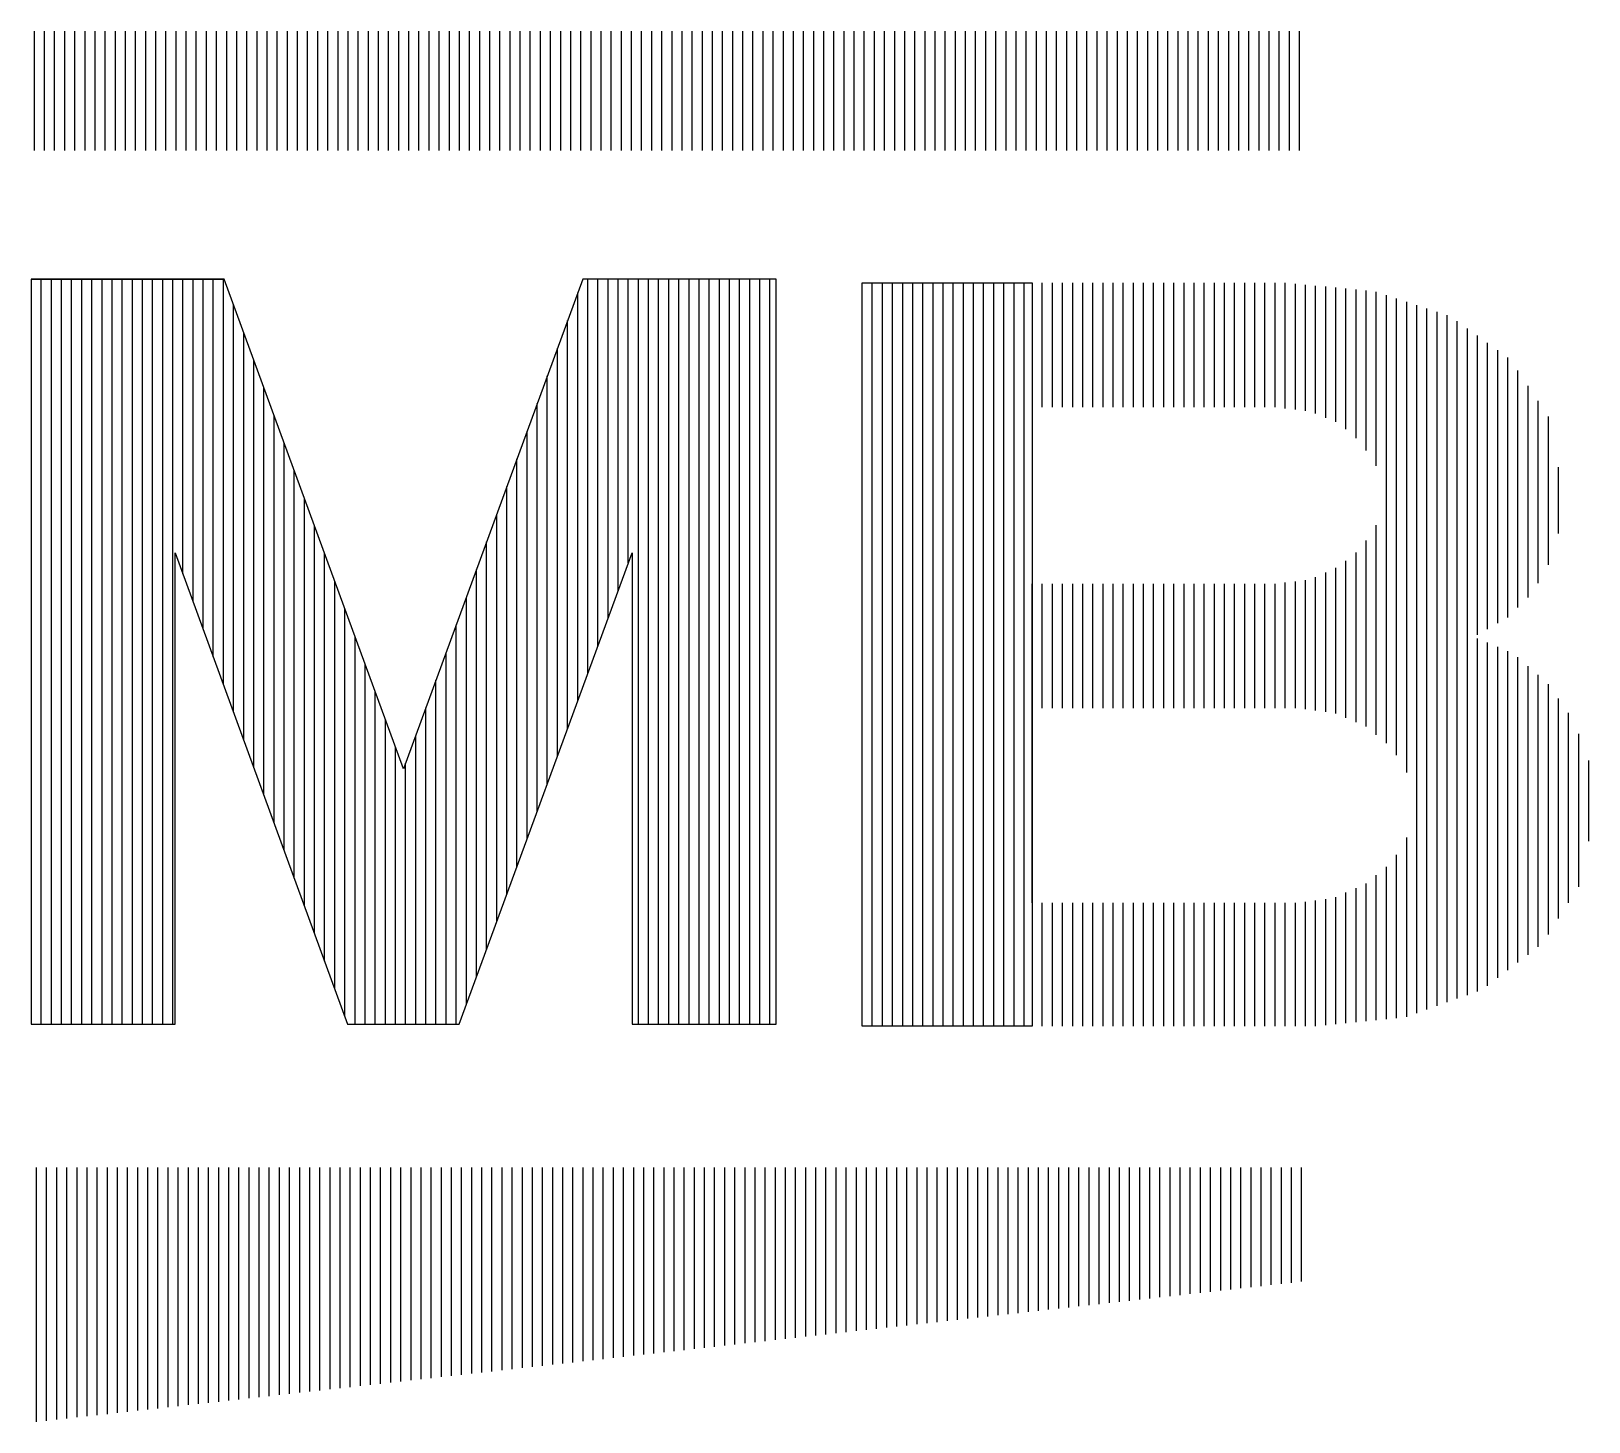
# Model space of a CAD drawing. Extents: x 0 to 119, y 0 to 84.
# Drawn here: x 103.282 to 104.975, y 3.115 to 4.626 of the extents above; entities that cross this region are included whole.
import ezdxf

# ---------------------------------------------------------------- set-up
doc = ezdxf.new("R2010")
doc.units = 0
doc.header["$LTSCALE"] = 100
doc.header["$MEASUREMENT"] = 0
doc.layers.add('2', color=2, linetype='CONTINUOUS')

msp = doc.modelspace()

# ---------------------------------------------------------------- linework, layer by layer
at = {"layer": '2', "linetype": 'Continuous'}
for p, q in [((103.285177, 4.495923), (103.285177, 4.625603)), ((103.296177, 4.495923), (103.296177, 4.625603)), ((103.307177, 4.495923), (103.307177, 4.625603)), ((103.318177, 4.495923), (103.318177, 4.625603)), ((103.329177, 4.495923), (103.329177, 4.625603)), ((103.340177, 4.495923), (103.340177, 4.625603)), ((103.351177, 4.495923), (103.351177, 4.625603)), ((103.362177, 4.495923), (103.362177, 4.625603)), ((103.373177, 4.495923), (103.373177, 4.625603)), ((103.384177, 4.495923), (103.384177, 4.625603)), ((103.395177, 4.495923), (103.395177, 4.625603)), ((103.406177, 4.495923), (103.406177, 4.625603)), ((103.417177, 4.495923), (103.417177, 4.625603)), ((103.428177, 4.495923), (103.428177, 4.625603)), ((103.439177, 4.495923), (103.439177, 4.625603)), ((103.450177, 4.495923), (103.450177, 4.625603)), ((103.461177, 4.495923), (103.461177, 4.625603)), ((103.472177, 4.495923), (103.472177, 4.625603)), ((103.483177, 4.495923), (103.483177, 4.625603)), ((103.494177, 4.495923), (103.494177, 4.625603)), ((103.505177, 4.495923), (103.505177, 4.625603)), ((103.516177, 4.495923), (103.516177, 4.625603)), ((103.527177, 4.495923), (103.527177, 4.625603)), ((103.538177, 4.495923), (103.538177, 4.625603)), ((103.549177, 4.495923), (103.549177, 4.625603)), ((103.560177, 4.495923), (103.560177, 4.625603)), ((103.571177, 4.495923), (103.571177, 4.625603)), ((103.582177, 4.495923), (103.582177, 4.625603)), ((103.593177, 4.495923), (103.593177, 4.625603)), ((103.604177, 4.495923), (103.604177, 4.625603)), ((103.615177, 4.495923), (103.615177, 4.625603)), ((103.626177, 4.495923), (103.626177, 4.625603)), ((103.637177, 4.495923), (103.637177, 4.625603)), ((103.648177, 4.495923), (103.648177, 4.625603)), ((103.659177, 4.495923), (103.659177, 4.625603)), ((103.670177, 4.495923), (103.670177, 4.625603)), ((103.681177, 4.495923), (103.681177, 4.625603)), ((103.692177, 4.495923), (103.692177, 4.625603)), ((103.703177, 4.495923), (103.703177, 4.625603)), ((103.714177, 4.495923), (103.714177, 4.625603)), ((103.725177, 4.495923), (103.725177, 4.625603)), ((103.736177, 4.495923), (103.736177, 4.625603)), ((103.747177, 4.495923), (103.747177, 4.625603)), ((103.758177, 4.495923), (103.758177, 4.625603)), ((103.769177, 4.495923), (103.769177, 4.625603)), ((103.780177, 4.495923), (103.780177, 4.625603)), ((103.791177, 4.495923), (103.791177, 4.625603)), ((103.802177, 4.495923), (103.802177, 4.625603)), ((103.813177, 4.495923), (103.813177, 4.625603)), ((103.824177, 4.495923), (103.824177, 4.625603)), ((103.835177, 4.495923), (103.835177, 4.625603)), ((103.846177, 4.495923), (103.846177, 4.625603)), ((103.857177, 4.495923), (103.857177, 4.625603)), ((103.868177, 4.495923), (103.868177, 4.625603)), ((103.879177, 4.495923), (103.879177, 4.625603)), ((103.890177, 4.495923), (103.890177, 4.625603)), ((103.901177, 4.495923), (103.901177, 4.625603)), ((103.912177, 4.495923), (103.912177, 4.625603)), ((103.923177, 4.495923), (103.923177, 4.625603)), ((103.934177, 4.495923), (103.934177, 4.625603)), ((103.945177, 4.495923), (103.945177, 4.625603)), ((103.956177, 4.495923), (103.956177, 4.625603)), ((103.967177, 4.495923), (103.967177, 4.625603)), ((103.978177, 4.495923), (103.978177, 4.625603)), ((103.989177, 4.495923), (103.989177, 4.625603)), ((104.000177, 4.495923), (104.000177, 4.625603)), ((104.011177, 4.495923), (104.011177, 4.625603)), ((104.022177, 4.495923), (104.022177, 4.625603)), ((104.033177, 4.495923), (104.033177, 4.625603)), ((104.044177, 4.495923), (104.044177, 4.625603)), ((104.055177, 4.495923), (104.055177, 4.625603)), ((104.066177, 4.495923), (104.066177, 4.625603)), ((104.077177, 4.495923), (104.077177, 4.625603)), ((104.088177, 4.495923), (104.088177, 4.625603)), ((104.099177, 4.495923), (104.099177, 4.625603)), ((104.110177, 4.495923), (104.110177, 4.625603)), ((104.121177, 4.495923), (104.121177, 4.625603)), ((104.132177, 4.495923), (104.132177, 4.625603)), ((104.143177, 4.495923), (104.143177, 4.625603)), ((104.154177, 4.495923), (104.154177, 4.625603)), ((104.165177, 4.495923), (104.165177, 4.625603)), ((104.176177, 4.495923), (104.176177, 4.625603)), ((104.187177, 4.495923), (104.187177, 4.625603)), ((104.198177, 4.495923), (104.198177, 4.625603)), ((104.209177, 4.495923), (104.209177, 4.625603)), ((104.220177, 4.495923), (104.220177, 4.625603)), ((104.231177, 4.495923), (104.231177, 4.625603)), ((104.242177, 4.495923), (104.242177, 4.625603)), ((104.253177, 4.495923), (104.253177, 4.625603)), ((104.264177, 4.495923), (104.264177, 4.625603)), ((104.275177, 4.495923), (104.275177, 4.625603)), ((104.286177, 4.495923), (104.286177, 4.625603)), ((104.297177, 4.495923), (104.297177, 4.625603)), ((104.308177, 4.495923), (104.308177, 4.625603)), ((104.319177, 4.495923), (104.319177, 4.625603)), ((104.330177, 4.495923), (104.330177, 4.625603)), ((104.341177, 4.495923), (104.341177, 4.625603)), ((104.352177, 4.495923), (104.352177, 4.625603)), ((104.363177, 4.495923), (104.363177, 4.625603)), ((104.374177, 4.495923), (104.374177, 4.625603)), ((104.385177, 4.495923), (104.385177, 4.625603)), ((104.396177, 4.495923), (104.396177, 4.625603)), ((104.407177, 4.495923), (104.407177, 4.625603)), ((104.418177, 4.495923), (104.418177, 4.625603)), ((104.429177, 4.495923), (104.429177, 4.625603)), ((104.440177, 4.495923), (104.440177, 4.625603)), ((104.451177, 4.495923), (104.451177, 4.625603)), ((104.462177, 4.495923), (104.462177, 4.625603)), ((104.473177, 4.495923), (104.473177, 4.625603)), ((104.484177, 4.495923), (104.484177, 4.625603)), ((104.495177, 4.495923), (104.495177, 4.625603)), ((104.506177, 4.495923), (104.506177, 4.625603)), ((104.517177, 4.495923), (104.517177, 4.625603)), ((104.528177, 4.495923), (104.528177, 4.625603)), ((104.539177, 4.495923), (104.539177, 4.625603)), ((104.550177, 4.495923), (104.550177, 4.625603)), ((104.561177, 4.495923), (104.561177, 4.625603)), ((104.572177, 4.495923), (104.572177, 4.625603)), ((104.583177, 4.495923), (104.583177, 4.625603)), ((104.594177, 4.495923), (104.594177, 4.625603)), ((104.605177, 4.495923), (104.605177, 4.625603)), ((104.616177, 4.495923), (104.616177, 4.625603)), ((104.627177, 4.495923), (104.627177, 4.625603)), ((104.638177, 4.495923), (104.638177, 4.625603)), ((104.649177, 4.495923), (104.649177, 4.625603)), ((104.660177, 4.495923), (104.660177, 4.625603)), ((103.281653, 4.356274), (103.491513, 4.356274)), ((103.292653, 3.546657), (103.292653, 4.356274)), ((103.303653, 3.546657), (103.303653, 4.356274)), ((103.314653, 3.546657), (103.314653, 4.356274)), ((103.325653, 3.546657), (103.325653, 4.356274)), ((103.336653, 3.546657), (103.336653, 4.356274)), ((103.347653, 3.546657), (103.347653, 4.356274)), ((103.358653, 3.546657), (103.358653, 4.356274)), ((103.369653, 3.546657), (103.369653, 4.356274)), ((103.380653, 3.546657), (103.380653, 4.356274)), ((103.391653, 3.546657), (103.391653, 4.356274)), ((103.402653, 3.546657), (103.402653, 4.356274)), ((103.413653, 3.546657), (103.413653, 4.356274)), ((103.424653, 3.546657), (103.424653, 4.356274)), ((103.435653, 3.546657), (103.435653, 4.356274)), ((103.446653, 4.035899), (103.446653, 4.356274)), ((103.457653, 4.005907), (103.457653, 4.356274)), ((103.468653, 3.975829), (103.468653, 4.356274)), ((103.479653, 3.945751), (103.479653, 4.356274)), ((103.490653, 3.915673), (103.490653, 4.356274)), ((103.886653, 3.927704), (103.886653, 4.356274)), ((103.897653, 3.957696), (103.897653, 4.356274)), ((103.908653, 3.987689), (103.908653, 4.356274)), ((103.919653, 4.017681), (103.919653, 4.356274)), ((103.930653, 4.047759), (103.930653, 4.356274)), ((103.941653, 3.546657), (103.941653, 4.356274)), ((103.952653, 3.546657), (103.952653, 4.356274)), ((103.963653, 3.546657), (103.963653, 4.356274)), ((103.974653, 3.546657), (103.974653, 4.356274)), ((103.985653, 3.546657), (103.985653, 4.356274)), ((103.996653, 3.546657), (103.996653, 4.356274)), ((104.007653, 3.546657), (104.007653, 4.356274)), ((104.018653, 3.546657), (104.018653, 4.356274)), ((104.029653, 3.546657), (104.029653, 4.356274)), ((104.040653, 3.546657), (104.040653, 4.356274)), ((104.051653, 3.546657), (104.051653, 4.356274)), ((104.062653, 3.546657), (104.062653, 4.356274)), ((104.073653, 3.546657), (104.073653, 4.356274)), ((104.084653, 3.546657), (104.084653, 4.356274)), ((104.195856, 3.544423), (104.195856, 4.352235)), ((104.206856, 3.544423), (104.206856, 4.352235)), ((104.217856, 3.544423), (104.217856, 4.352235)), ((104.228856, 3.544423), (104.228856, 4.352235)), ((104.239856, 3.544423), (104.239856, 4.352235)), ((104.250856, 3.544423), (104.250856, 4.352235)), ((104.261856, 3.544423), (104.261856, 4.352235)), ((104.272856, 3.544423), (104.272856, 4.352235)), ((104.283856, 3.544423), (104.283856, 4.352235)), ((104.294856, 3.544423), (104.294856, 4.352235)), ((104.305856, 3.544423), (104.305856, 4.352235)), ((104.316856, 3.544423), (104.316856, 4.352235)), ((104.327856, 3.544423), (104.327856, 4.352235)), ((104.338856, 3.544423), (104.338856, 4.352235)), ((104.349856, 3.544423), (104.349856, 4.352235)), ((104.360856, 3.544423), (104.360856, 4.352235)), ((104.380622, 4.21697), (104.380622, 4.352235)), ((104.391622, 4.21697), (104.391622, 4.352235)), ((104.402622, 4.21697), (104.402622, 4.352235)), ((104.413622, 4.21697), (104.413622, 4.352235)), ((104.424622, 4.21697), (104.424622, 4.352235)), ((104.435622, 4.21697), (104.435622, 4.352235)), ((104.446622, 4.21697), (104.446622, 4.352235)), ((104.457622, 4.21697), (104.457622, 4.352235)), ((104.468622, 4.21697), (104.468622, 4.352235)), ((104.479622, 4.21697), (104.479622, 4.352235)), ((104.490622, 4.21697), (104.490622, 4.352235)), ((104.501622, 4.21697), (104.501622, 4.352235)), ((104.512622, 4.21697), (104.512622, 4.352235)), ((104.523622, 4.21697), (104.523622, 4.352235)), ((104.534622, 4.21697), (104.534622, 4.352235)), ((104.545622, 4.21697), (104.545622, 4.352235)), ((104.556622, 4.21697), (104.556622, 4.352235)), ((104.567622, 4.21697), (104.567622, 4.352235)), ((104.578622, 4.21697), (104.578622, 4.352235)), ((104.589622, 4.21697), (104.589622, 4.352235)), ((104.600622, 4.21697), (104.600622, 4.352235)), ((104.611622, 4.21697), (104.611622, 4.352235)), ((104.622622, 4.21697), (104.622622, 4.352235)), ((104.633622, 4.21697), (104.633622, 4.352235)), ((104.644622, 4.215767), (104.644622, 4.352064)), ((104.655622, 4.214478), (104.655622, 4.351032)), ((103.875653, 3.897626), (103.875653, 4.341321)), ((104.666622, 4.213103), (104.666622, 4.350001)), ((104.677622, 4.210095), (104.677622, 4.349056)), ((104.688622, 4.20554), (104.688622, 4.348024)), ((104.699622, 4.200985), (104.699622, 4.346993)), ((104.710622, 4.193079), (104.710622, 4.346048)), ((104.721622, 4.183196), (104.721622, 4.345017)), ((104.732622, 4.170048), (104.732622, 4.343985)), ((104.743622, 4.15329), (104.743622, 4.342353)), ((104.754622, 3.851993), (104.754622, 4.338743)), ((104.765622, 3.838845), (104.765622, 4.335048)), ((103.501653, 3.885595), (103.501653, 4.328603)), ((104.776622, 3.820282), (104.776622, 4.331439)), ((104.787622, 3.558689), (104.787622, 4.327829)), ((104.798622, 3.562556), (104.798622, 4.324134)), ((104.809622, 3.566509), (104.809622, 4.320524)), ((103.864653, 3.867634), (103.864653, 4.311243)), ((104.820622, 3.570462), (104.820622, 4.316915)), ((104.831622, 3.574415), (104.831622, 4.310556)), ((104.842622, 3.578282), (104.842622, 4.302649)), ((103.512653, 3.855517), (103.512653, 4.298524)), ((104.853622, 3.969728), (104.853622, 4.294829)), ((104.864622, 3.976001), (104.864622, 4.286923)), ((103.523653, 3.825439), (103.523653, 4.268532)), ((103.853653, 3.837642), (103.853653, 4.281165)), ((104.875622, 3.982274), (104.875622, 4.279103)), ((104.886622, 3.988634), (104.886622, 4.271196)), ((103.842653, 3.807649), (103.842653, 4.251087)), ((104.897622, 3.999376), (104.897622, 4.257017)), ((103.534653, 3.79536), (103.534653, 4.238454)), ((104.908622, 4.01029), (104.908622, 4.240345)), ((103.831653, 3.777571), (103.831653, 4.221095)), ((104.919622, 4.025845), (104.919622, 4.223759)), ((103.545653, 3.765282), (103.545653, 4.208376)), ((104.930622, 4.04561), (104.930622, 4.207087)), ((103.820653, 3.747579), (103.820653, 4.191017)), ((103.556653, 3.735204), (103.556653, 4.178384)), ((103.567653, 3.705126), (103.567653, 4.148306)), ((103.809653, 3.717587), (103.809653, 4.160939)), ((104.941622, 4.079642), (104.941622, 4.151829)), ((103.798653, 3.687595), (103.798653, 4.130946)), ((103.578653, 3.675134), (103.578653, 4.118228)), ((103.787653, 3.657517), (103.787653, 4.100868)), ((103.589653, 3.645056), (103.589653, 4.088149)), ((104.743622, 3.861103), (104.743622, 4.088923)), ((103.776653, 3.627524), (103.776653, 4.07079)), ((104.732622, 3.870212), (104.732622, 4.072165)), ((103.600653, 3.614978), (103.600653, 4.058157)), ((104.710622, 3.879407), (104.710622, 4.050079)), ((104.721622, 3.874767), (104.721622, 4.059274)), ((103.765653, 3.597532), (103.765653, 4.040798)), ((104.677622, 3.887399), (104.677622, 4.032376)), ((104.688622, 3.885939), (104.688622, 4.03736)), ((104.699622, 3.884048), (104.699622, 4.042431)), ((103.611653, 3.584899), (103.611653, 4.028079)), ((104.369622, 3.678314), (104.369622, 4.025243)), ((104.380622, 3.889978), (104.380622, 4.025243)), ((104.391622, 3.889978), (104.391622, 4.025243)), ((104.402622, 3.889978), (104.402622, 4.025243)), ((104.413622, 3.889978), (104.413622, 4.025243)), ((104.424622, 3.889978), (104.424622, 4.025243)), ((104.435622, 3.889978), (104.435622, 4.025243)), ((104.446622, 3.889978), (104.446622, 4.025243)), ((104.457622, 3.889978), (104.457622, 4.025243)), ((104.468622, 3.889978), (104.468622, 4.025243)), ((104.479622, 3.889978), (104.479622, 4.025243)), ((104.490622, 3.889978), (104.490622, 4.025243)), ((104.501622, 3.889978), (104.501622, 4.025243)), ((104.512622, 3.889978), (104.512622, 4.025243)), ((104.523622, 3.889978), (104.523622, 4.025243)), ((104.534622, 3.889978), (104.534622, 4.025243)), ((104.545622, 3.889978), (104.545622, 4.025243)), ((104.556622, 3.889978), (104.556622, 4.025243)), ((104.567622, 3.889978), (104.567622, 4.025243)), ((104.578622, 3.889978), (104.578622, 4.025243)), ((104.589622, 3.889978), (104.589622, 4.025243)), ((104.600622, 3.889978), (104.600622, 4.025243)), ((104.611622, 3.889978), (104.611622, 4.025243)), ((104.622622, 3.889978), (104.622622, 4.025243)), ((104.633622, 3.889978), (104.633622, 4.025243)), ((104.644622, 3.889978), (104.644622, 4.026446)), ((104.655622, 3.889978), (104.655622, 4.027735)), ((104.666622, 3.88886), (104.666622, 4.02911)), ((103.622653, 3.554821), (103.622653, 3.998001)), ((103.754653, 3.56754), (103.754653, 4.01072)), ((103.743653, 3.546657), (103.743653, 3.980642)), ((103.633653, 3.546657), (103.633653, 3.968009)), ((104.853622, 3.582235), (104.853622, 3.96586)), ((103.732653, 3.546657), (103.732653, 3.950564)), ((104.864622, 3.588423), (104.864622, 3.96122)), ((104.875622, 3.596845), (104.875622, 3.956493)), ((104.886622, 3.605267), (104.886622, 3.951767)), ((104.897622, 3.613689), (104.897622, 3.945321)), ((103.644653, 3.546657), (103.644653, 3.937931)), ((104.908622, 3.62211), (104.908622, 3.935782)), ((103.721653, 3.546657), (103.721653, 3.920571)), ((104.919622, 3.630532), (104.919622, 3.926329)), ((104.930622, 3.64411), (104.930622, 3.916189)), ((103.655653, 3.546657), (103.655653, 3.907853)), ((104.941622, 3.661384), (104.941622, 3.900634)), ((103.666653, 3.546657), (103.666653, 3.87786)), ((103.710653, 3.546657), (103.710653, 3.890493)), ((104.952622, 3.678571), (104.952622, 3.885079)), ((103.699653, 3.546657), (103.699653, 3.860415)), ((104.963622, 3.695759), (104.963622, 3.86222)), ((103.677653, 3.546657), (103.677653, 3.847782)), ((103.688653, 3.546657), (103.688653, 3.830423)), ((104.974622, 3.745517), (104.974622, 3.833001)), ((104.776622, 3.554735), (104.776622, 3.749298)), ((104.765622, 3.553274), (104.765622, 3.730735)), ((104.743622, 3.551126), (104.743622, 3.708564)), ((104.754622, 3.552157), (104.754622, 3.717587)), ((104.721622, 3.548892), (104.721622, 3.694556)), ((104.732622, 3.550009), (104.732622, 3.69954)), ((104.380622, 3.544423), (104.380622, 3.678314)), ((104.391622, 3.544423), (104.391622, 3.678314)), ((104.402622, 3.544423), (104.402622, 3.678314)), ((104.413622, 3.544423), (104.413622, 3.678314)), ((104.424622, 3.544423), (104.424622, 3.678314)), ((104.435622, 3.544423), (104.435622, 3.678314)), ((104.446622, 3.544423), (104.446622, 3.678314)), ((104.457622, 3.544423), (104.457622, 3.678314)), ((104.468622, 3.544423), (104.468622, 3.678314)), ((104.479622, 3.544423), (104.479622, 3.678314)), ((104.490622, 3.544423), (104.490622, 3.678314)), ((104.501622, 3.544423), (104.501622, 3.678314)), ((104.512622, 3.544423), (104.512622, 3.678314)), ((104.523622, 3.544423), (104.523622, 3.678314)), ((104.534622, 3.544423), (104.534622, 3.678314)), ((104.545622, 3.544423), (104.545622, 3.678314)), ((104.556622, 3.544423), (104.556622, 3.678314)), ((104.567622, 3.544423), (104.567622, 3.678314)), ((104.578622, 3.544423), (104.578622, 3.678314)), ((104.589622, 3.544423), (104.589622, 3.678314)), ((104.600622, 3.544423), (104.600622, 3.678314)), ((104.611622, 3.544423), (104.611622, 3.678314)), ((104.622622, 3.544423), (104.622622, 3.678314)), ((104.633622, 3.544423), (104.633622, 3.678314)), ((104.644622, 3.544423), (104.644622, 3.678314)), ((104.655622, 3.544423), (104.655622, 3.678314)), ((104.666622, 3.544423), (104.666622, 3.679517)), ((104.677622, 3.544509), (104.677622, 3.680978)), ((104.688622, 3.54554), (104.688622, 3.682524)), ((104.699622, 3.546657), (104.699622, 3.684587)), ((104.710622, 3.547774), (104.710622, 3.689571)), ((103.287497, 3.114564), (103.287497, 3.390853)), ((103.298497, 3.115767), (103.298497, 3.390853)), ((103.309497, 3.11697), (103.309497, 3.390853)), ((103.320497, 3.118259), (103.320497, 3.390853)), ((103.331497, 3.119462), (103.331497, 3.390853)), ((103.342497, 3.120665), (103.342497, 3.390853)), ((103.353497, 3.121868), (103.353497, 3.390853)), ((103.364497, 3.123071), (103.364497, 3.390853)), ((103.375497, 3.124274), (103.375497, 3.390853)), ((103.386497, 3.125564), (103.386497, 3.390853)), ((103.397497, 3.126767), (103.397497, 3.390853)), ((103.408497, 3.12797), (103.408497, 3.390853)), ((103.419497, 3.129173), (103.419497, 3.390853)), ((103.430497, 3.130376), (103.430497, 3.390853)), ((103.441497, 3.131665), (103.441497, 3.390853)), ((103.452497, 3.132868), (103.452497, 3.390853)), ((103.463497, 3.134071), (103.463497, 3.390853)), ((103.474497, 3.135274), (103.474497, 3.390853)), ((103.485497, 3.136478), (103.485497, 3.390853)), ((103.496497, 3.137681), (103.496497, 3.390853)), ((103.507497, 3.13897), (103.507497, 3.390853)), ((103.518497, 3.140173), (103.518497, 3.390853)), ((103.529497, 3.141376), (103.529497, 3.390853)), ((103.540497, 3.142579), (103.540497, 3.390853)), ((103.551497, 3.143782), (103.551497, 3.390853)), ((103.562497, 3.145071), (103.562497, 3.390853)), ((103.573497, 3.146274), (103.573497, 3.390853)), ((103.584497, 3.147478), (103.584497, 3.390853)), ((103.595497, 3.148681), (103.595497, 3.390853)), ((103.606497, 3.149884), (103.606497, 3.390853)), ((103.617497, 3.151173), (103.617497, 3.390853)), ((103.628497, 3.152376), (103.628497, 3.390853)), ((103.639497, 3.153579), (103.639497, 3.390853)), ((103.650497, 3.154782), (103.650497, 3.390853)), ((103.661497, 3.155985), (103.661497, 3.390853)), ((103.672497, 3.157189), (103.672497, 3.390853)), ((103.683497, 3.158478), (103.683497, 3.390853)), ((103.694497, 3.159681), (103.694497, 3.390853)), ((103.705497, 3.160884), (103.705497, 3.390853)), ((103.716497, 3.162087), (103.716497, 3.390853)), ((103.727497, 3.16329), (103.727497, 3.390853)), ((103.738497, 3.164579), (103.738497, 3.390853)), ((103.749497, 3.165782), (103.749497, 3.390853)), ((103.760497, 3.166985), (103.760497, 3.390853)), ((103.771497, 3.168189), (103.771497, 3.390853)), ((103.782497, 3.169392), (103.782497, 3.390853)), ((103.793497, 3.170595), (103.793497, 3.390853)), ((103.804497, 3.171884), (103.804497, 3.390853)), ((103.815497, 3.173087), (103.815497, 3.390853)), ((103.826497, 3.17429), (103.826497, 3.390853)), ((103.837497, 3.175493), (103.837497, 3.390853)), ((103.848497, 3.176696), (103.848497, 3.390853)), ((103.859497, 3.177985), (103.859497, 3.390853)), ((103.870497, 3.179189), (103.870497, 3.390853)), ((103.881497, 3.180392), (103.881497, 3.390853)), ((103.892497, 3.181595), (103.892497, 3.390853)), ((103.903497, 3.182798), (103.903497, 3.390853)), ((103.914497, 3.184087), (103.914497, 3.390853)), ((103.925497, 3.18529), (103.925497, 3.390853)), ((103.936497, 3.186493), (103.936497, 3.390853)), ((103.947497, 3.187696), (103.947497, 3.390853)), ((103.958497, 3.188899), (103.958497, 3.390853)), ((103.969497, 3.190103), (103.969497, 3.390853)), ((103.980497, 3.191392), (103.980497, 3.390853)), ((103.991497, 3.192595), (103.991497, 3.390853)), ((104.002497, 3.193798), (104.002497, 3.390853)), ((104.013497, 3.195001), (104.013497, 3.390853)), ((104.024497, 3.196204), (104.024497, 3.390853)), ((104.035497, 3.197493), (104.035497, 3.390853)), ((104.046497, 3.198696), (104.046497, 3.390853)), ((104.057497, 3.199899), (104.057497, 3.390853)), ((104.068497, 3.201103), (104.068497, 3.390853)), ((104.079497, 3.202306), (104.079497, 3.390853)), ((104.090497, 3.203595), (104.090497, 3.390853)), ((104.101497, 3.204798), (104.101497, 3.390853)), ((104.112497, 3.206001), (104.112497, 3.390853)), ((104.123497, 3.207204), (104.123497, 3.390853)), ((104.134497, 3.208407), (104.134497, 3.390853)), ((104.145497, 3.20961), (104.145497, 3.390853)), ((104.156497, 3.210899), (104.156497, 3.390853)), ((104.167497, 3.212103), (104.167497, 3.390853)), ((104.178497, 3.213306), (104.178497, 3.390853)), ((104.189497, 3.214509), (104.189497, 3.390853)), ((104.200497, 3.215712), (104.200497, 3.390853)), ((104.211497, 3.217001), (104.211497, 3.390853)), ((104.222497, 3.218204), (104.222497, 3.390853)), ((104.233497, 3.219407), (104.233497, 3.390853)), ((104.244497, 3.22061), (104.244497, 3.390853)), ((104.255497, 3.221814), (104.255497, 3.390853)), ((104.266497, 3.223017), (104.266497, 3.390853)), ((104.277497, 3.224306), (104.277497, 3.390853)), ((104.288497, 3.225509), (104.288497, 3.390853)), ((104.299497, 3.226712), (104.299497, 3.390853)), ((104.310497, 3.227915), (104.310497, 3.390853)), ((104.321497, 3.229118), (104.321497, 3.390853)), ((104.332497, 3.230407), (104.332497, 3.390853)), ((104.343497, 3.23161), (104.343497, 3.390853)), ((104.354497, 3.232814), (104.354497, 3.390853)), ((104.365497, 3.234017), (104.365497, 3.390853)), ((104.376497, 3.23522), (104.376497, 3.390853)), ((104.387497, 3.236509), (104.387497, 3.390853)), ((104.398497, 3.237712), (104.398497, 3.390853)), ((104.409497, 3.238915), (104.409497, 3.390853)), ((104.420497, 3.240118), (104.420497, 3.390853)), ((104.431497, 3.241321), (104.431497, 3.390853)), ((104.442497, 3.242524), (104.442497, 3.390853)), ((104.453497, 3.243814), (104.453497, 3.390853)), ((104.464497, 3.245017), (104.464497, 3.390853)), ((104.475497, 3.24622), (104.475497, 3.390853)), ((104.486497, 3.247423), (104.486497, 3.390853)), ((104.497497, 3.248626), (104.497497, 3.390853)), ((104.508497, 3.249915), (104.508497, 3.390853)), ((104.519497, 3.251118), (104.519497, 3.390853)), ((104.530497, 3.252321), (104.530497, 3.390853)), ((104.541497, 3.253524), (104.541497, 3.390853)), ((104.552497, 3.254728), (104.552497, 3.390853)), ((104.563497, 3.255931), (104.563497, 3.390853)), ((104.574497, 3.25722), (104.574497, 3.390853)), ((104.585497, 3.258423), (104.585497, 3.390853)), ((104.596497, 3.259626), (104.596497, 3.390853)), ((104.607497, 3.260829), (104.607497, 3.390853)), ((104.618497, 3.262032), (104.618497, 3.390853)), ((104.629497, 3.263321), (104.629497, 3.390853)), ((104.640497, 3.264524), (104.640497, 3.390853)), ((104.651497, 3.265728), (104.651497, 3.390853)), ((104.662497, 3.266931), (104.662497, 3.390853))]:
    msp.add_line(p, q, dxfattribs=at)
for points in [[(103.934778, 3.546657), (104.091356, 3.546657), (104.091356, 4.356274), (103.881153, 4.356274), (103.686333, 3.824064), (103.491513, 4.356274), (103.281653, 4.356274), (103.281653, 3.546657), (103.438231, 3.546657), (103.438231, 4.058931), (103.625575, 3.546657), (103.747005, 3.546657), (103.934778, 4.058931), (103.934778, 3.546657)], [(104.184856, 4.352235), (104.369622, 4.352235), (104.369622, 3.544423), (104.184856, 3.544423), (104.184856, 4.352235)]]:
    msp.add_lwpolyline(points, dxfattribs=at)

doc.saveas('drawing.dxf')
